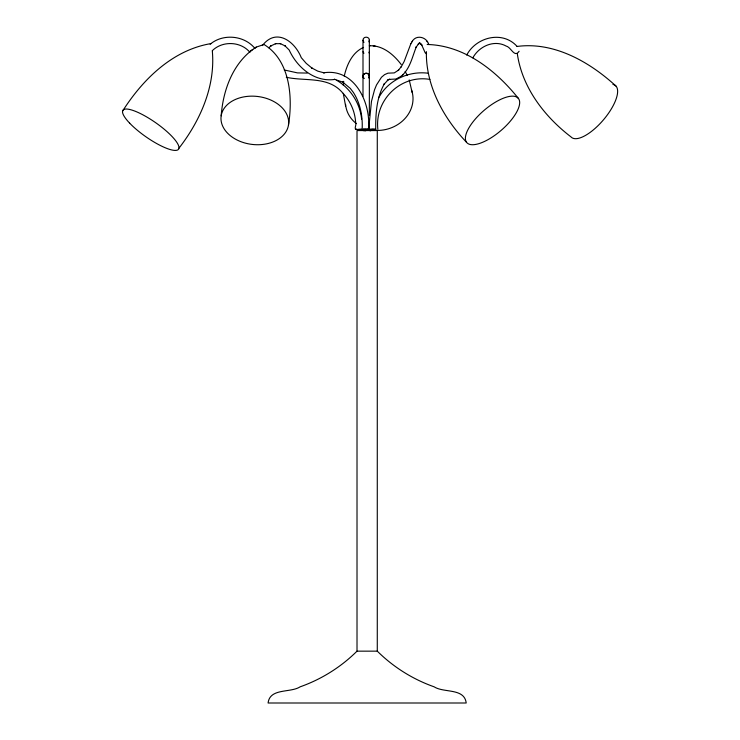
<?xml version="1.0" encoding="UTF-8"?>
<svg xmlns="http://www.w3.org/2000/svg" width="740" height="740" viewBox="0 0 740 740"><rect width="100%" height="100%" fill="white"/><g stroke="black" fill="none" stroke-linecap="round" stroke-linejoin="round"><path stroke-width="1.11" d="M426.37 51.634C425.768 85.831 443.482 118.039 466.533 142.284M362.147 129.25C362.831 116.495 360.315 103.304 353.378 92.435L350.279 88.384L342.509 81.918L342.99 82.214L334.36 79.291L334.961 79.402C314.611 82.464 297.203 67.525 289.164 49.996L284.882 45.704L285.353 45.991L280.146 43.568L280.747 43.678L275.308 43.678L275.9 43.568L270.701 45.991L271.164 45.704L268.786 47.776M368.492 129.297C371.064 102.962 354.83 67.95 323.667 72.797L324.268 72.909L317.775 71.142L311.558 67.849L312.03 68.145L306.231 63.381L301.272 57.665C294.724 41.163 276.131 27.528 262.367 45.593M356.828 129.352C353.147 130.24 357.069 123.839 355.653 122.553C355.015 111.638 350.446 101.084 342.897 93.166C328.542 75.841 305.472 81.576 286.288 77.265M221.177 115.829C222.981 91.159 232.194 64.741 252.71 49.543M343.332 85.377L343.712 81.317M362.998 96.265L362.998 40.228C362.841 36.14 369.51 36.14 369.353 40.228L369.353 115.394M363.932 78.56C359.853 74.176 369.047 70.337 369.353 76.275L367.762 73.454M362.998 76.312L363.109 75.378M369.353 40.228L368.927 41.819M368.927 77.904L369.353 76.201M288.471 125.051A33.966 24.124 6.9 0 0 241.157 97.477A33.966 24.124 6.9 0 0 234.839 138.796A33.966 24.124 6.9 0 0 288.471 125.051C292.966 97.44 290.2 60.532 264.004 44.483L256.29 47.092L249.954 51.449M369.353 51.763L368.927 52.827M344.248 76.118C346.801 64.806 352.305 52.364 363.553 47.416M363.109 75.489L363.932 74.065L366.171 73.14M368.927 77.793L369.242 77.09M410.867 43.669L404.197 61.401L401.163 66.951L401.515 66.378L398.231 70.457L398.777 69.986L394.254 72.909L387.982 73.158L384.606 74.611L381.479 77.247L376.512 84.943L374.542 89.753L371.462 101.436L369.362 122.257L369.427 129.333L375.809 129.389L362.979 129.297L368.492 129.343L367.66 129.297M379 97.218C388.435 80.114 408.582 70.809 427.776 73.177M412.023 41.791C415.788 34.29 426.49 36.723 428.691 44.206L428.358 43.669M410.534 44.206L412.393 41.2M122.526 111.185C142.681 79.411 172.651 49.95 211.094 43.577M178.932 148.231C200.133 120.907 215.451 86.525 212.343 51.31M472.832 57.812C479.502 45.788 494.505 39.608 506.169 46.074C511.192 47.175 514.402 58.266 519.11 51.264M402.412 75.166C410.358 67.692 412.374 56.508 416.324 46.824L415.991 47.36L418.711 43.697L418.156 44.178L419.608 43.253L420.32 43.568L418.849 43.262L420.375 43.262L418.905 43.568L419.608 43.253L421.079 44.178L420.514 43.697L421.93 45.251L421.569 44.659L425.186 52.781L426.582 53.77M466.718 55.065C476.162 37.074 502.432 30.377 516.918 46.231M357.013 651.154C340.992 667.055 321.428 679.329 300.144 686.822C290.348 693.149 269.906 687.821 268.084 703L466.209 703C464.387 687.821 443.945 693.149 434.149 686.822C412.865 679.329 393.301 667.055 377.289 651.154L357.013 651.154L357.013 130.564L377.28 130.564L377.28 651.154M375.726 129.278C375.624 113.488 376.466 97.958 384.402 83.722L384.051 84.295L388.019 79.985L387.325 80.299L389.693 79.291L388.935 79.402L396.011 79.023L401.117 76.285M400.553 76.766L402.967 74.694M210.142 44.261C222.962 33.383 244.145 35.307 254.819 48.294M212.204 50.764C222.352 40.617 240.722 41.246 249.926 52.327M254.375 48.405L256.29 47.092M369.565 130.564L370.472 130.795M369.353 129.343L363.109 129.361M516.982 46.463C554.038 41.495 589.567 61.864 615.976 86.081M363.072 130.564L365.699 130.795M429.903 79.411C400.96 74.389 374.523 99.78 377.863 129.324M375.532 129.297L374.551 129.333M307.322 73.075L297.462 72.89L284.225 69.967M373.589 129.389L371.536 129.445L374.172 129.417M361.841 129.389L358.364 129.389L361.841 129.454L359.807 129.407M355.524 129.324L357.374 129.352M401.228 64.537C393.689 54.547 382.589 45.038 369.288 45.788L369.982 45.825M427.174 44.483C464.332 45.325 496.318 70.689 518.518 98.587A33.966 13.154 -40.7 0 1 486.3 140.563A33.966 13.154 -40.7 0 1 472.768 122.165A33.966 13.154 -40.7 0 1 518.518 98.587M373.256 45.917L375.05 45.982M336.598 80.234C350.362 88.328 360.038 103.119 361.592 119.047M363.932 53.271L362.998 51.763M370.888 130.629L369.658 129.343L370.083 130.388M363.932 78.449L362.998 76.201M363.932 42.485L362.998 40.228M426.841 41.2L427.202 41.791M405.159 71.456L407.213 75.314M365.514 130.388L365.181 129.343M409.22 79.929L412.161 92.5M345.589 106.033L343.268 93.333M517.306 53.604C522.033 87.459 544.418 116.569 571.002 136.9A33.966 12.996 -49.6 0 0 605.098 117.845A33.966 12.996 -49.6 0 0 612.942 84.425M411.496 89.827A33.966 29.877 -12.8 0 1 402.921 120.611A33.966 29.877 -12.8 0 1 368.631 129.398M356.338 123.571A33.966 29.877 -12.8 0 1 345.571 104.349M129.676 123.173A33.966 8.566 35 0 0 177.563 150.007A33.966 8.566 35 0 0 144.957 115.958A33.966 8.566 35 0 0 129.676 123.173"/></g></svg>
